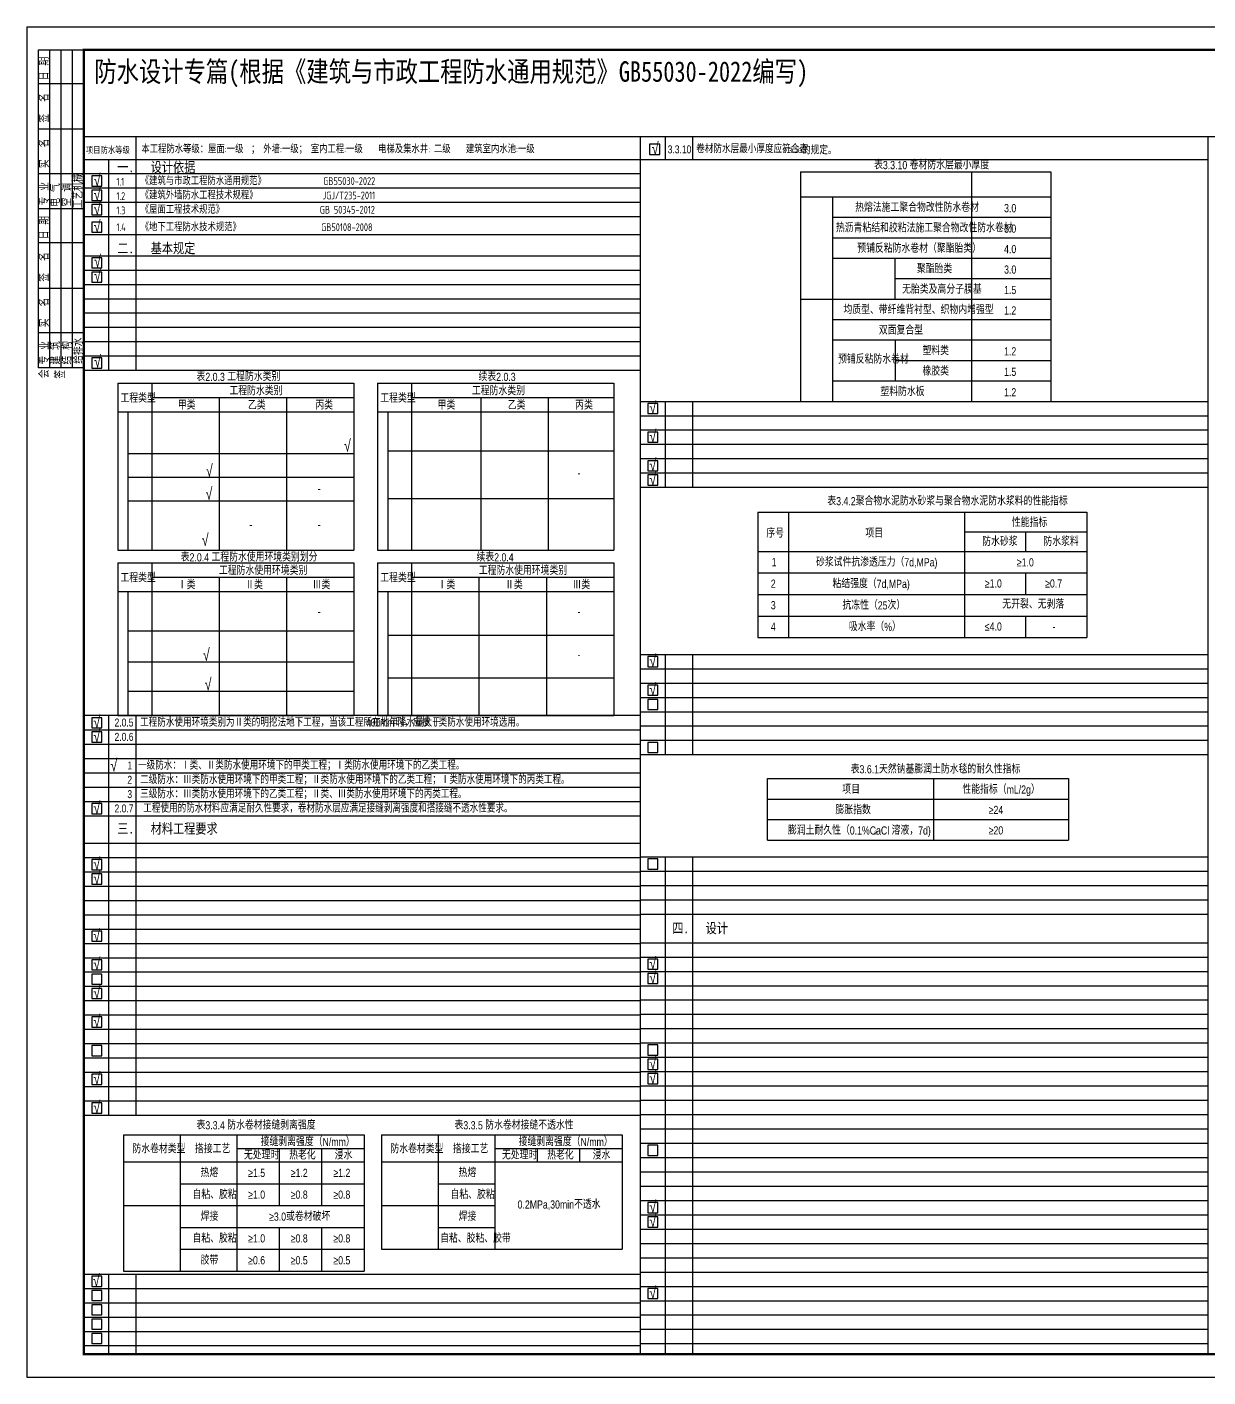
# Model space of a CAD drawing. Extents: x -1041549 to 749950, y -354245 to 17554.
# Drawn here: x -375537 to -323570, y -290508 to -231108 of the extents above; entities that cross this region are included whole.
import ezdxf

# ---------------------------------------------------------------- set-up
doc = ezdxf.new("R2010")
doc.units = 0
doc.header["$LTSCALE"] = 1000
doc.header["$MEASUREMENT"] = 0
doc.linetypes.add('CONTINOUS', pattern=[0])
for name, color, linetype in [('14', 1, 'Continuous'), ('2', 2, 'Continuous'), ('PUB_TAB', 7, 'Continuous'), ('PUB_TEXT', 7, 'Continuous'), ('PUB_TITLE', 4, 'Continuous'), ('text', 7, 'Continuous'), ('辅助线', 8, 'CONTINOUS')]:
    doc.layers.add(name, color=color, linetype=linetype)
doc.styles.add('-黑体', font='simhei.ttf', dxfattribs={"width": 0.8})
doc.styles.add('_HZTXT', font='gs_txt.shx', dxfattribs={"width": 0.8, "bigfont": 'HZTXT.shx'})
doc.styles.add('HZ', font='rs.shx', dxfattribs={"width": 0.8, "bigfont": 'hztxt.shx'})
doc.styles.add('hztxt', font='romand_pkpm', dxfattribs={"bigfont": 'gbcbig'})
doc.styles.add('样式 2', font='gbxwxt.shx', dxfattribs={"width": 0.8, "bigfont": 'HZTXT.shx'})

# ---------------------------------------------------------------- blocks, each defined once
blk = doc.blocks.new('$titleblk$00000206')
at = {"layer": '14', "color": 14}
for p, q in [((-140, 20), (0, 20)), ((-140, 0), (-140, 20)), ((-124.56, 0), (-124.56, 20)), ((-105, 0), (-105, 20)), ((-85, 0), (-85, 20)), ((-70, 0), (-70, 20)), ((-54.56, 0), (-54.56, 20)), ((-35, 0), (-35, 20)), ((-15, 0), (-15, 20)), ((0, 20), (0, 0)), ((-140, 15), (0, 15)), ((-140, 10), (0, 10)), ((-140, 5), (0, 5)), ((-140, 0), (0, 0))]:
    blk.add_line(p, q, dxfattribs=at)
at = {"layer": '14', "color": 14, "style": 'hztxt', "width": 0.85}
for s, p in [('会', (-144.49, 15.3)), ('专 业', (-138.47, 15.2)), ('实  名', (-122.07, 15.34)), ('签  名', (-102.07, 15.34)), ('日 期', (-83.4, 15.38)), ('专 业', (-68.48, 15.28)), ('实  名', (-52.07, 15.34)), ('签  名', (-32.07, 15.34)), ('日 期', (-13.4, 15.38)), ('签', (-144.73, 8.26)), ('建 筑', (-138.53, 10.33)), ('电 气', (-69.06, 10.43)), ('结 构', (-138.49, 5.3)), ('空 调', (-68.88, 5.4)), ('给排水', (-138.16, 0.3)), ('工艺机械', (-69.75, 0.47))]:
    blk.add_text(s, height=4.5, dxfattribs=at).set_placement(p)

msp = doc.modelspace()

# ---------------------------------------------------------------- linework, layer by layer
msp.add_line((-348534.5, -236931.7), (-323570.4, -236931.7))
msp.add_lwpolyline([(-373036.9, -235932.3), (-304441.6, -235932.3), (-304441.6, -289482.3), (-373036.9, -289482.3)], close=True)
at = {"layer": '2'}
for p, q in [((-373036.9, -235932.3), (-304441.6, -235932.3)), ((-370736.9, -246212.1), (-370736.9, -235932.3)), ((-348534.5, -289482.3), (-348534.5, -235932.3)), ((-347434.5, -236931.7), (-347434.5, -235932.3)), ((-346234.5, -236931.7), (-346234.5, -235932.3)), ((-323570.4, -289482.3), (-323570.4, -235932.3)), ((-373036.9, -236931.7), (-348534.5, -236931.7)), ((-371936.9, -246212.1), (-371936.9, -236931.7)), ((-373036.9, -239451.7), (-348534.5, -239451.7)), ((-373036.9, -240232), (-348534.5, -240232)), ((-373036.9, -241172.1), (-348534.5, -241172.1)), ((-347434.5, -251359.9), (-347434.5, -247579.9)), ((-346234.5, -251359.9), (-346234.5, -247579.9)), ((-348534.5, -249469.9), (-323570.4, -249469.9)), ((-347434.5, -263124.3), (-347434.5, -258714.3)), ((-346234.5, -263124.3), (-346234.5, -258714.3)), ((-371936.9, -278988.2), (-371936.9, -261408.2)), ((-370736.9, -278988.2), (-370736.9, -261408.2)), ((-373036.9, -265818.2), (-348534.5, -265818.2)), ((-373036.9, -267018.2), (-348534.5, -267018.2)), ((-347434.5, -289482.3), (-347434.5, -267620.3)), ((-346234.5, -289482.3), (-346234.5, -267620.3)), ((-348534.5, -270140.3), (-323570.4, -270140.3)), ((-348534.5, -271400.3), (-323570.4, -271400.3)), ((-371936.9, -289482.3), (-371936.9, -285979.2)), ((-370736.9, -289482.3), (-370736.9, -285979.2)), ((-373036.9, -289482.3), (-304441.6, -289482.3))]:
    msp.add_line(p, q, dxfattribs=at)
at = {"layer": 'PUB_TAB'}
for p, q in [((-341499.7, -237477.2), (-330493.2, -237477.2)), ((-341499.7, -237477.2), (-341499.7, -247579.9)), ((-333971.4, -237477.2), (-333971.4, -247579.9)), ((-330493.2, -237477.2), (-330493.2, -247579.9)), ((-341499.7, -238579.9), (-330493.2, -238579.9)), ((-340099.7, -238579.9), (-340099.7, -247579.9)), ((-340099.7, -239479.9), (-330493.2, -239479.9)), ((-340099.7, -240379.9), (-330493.2, -240379.9)), ((-340099.7, -241279.9), (-330493.2, -241279.9)), ((-337340.8, -243079.9), (-337340.8, -241279.9)), ((-337340.8, -242179.9), (-330493.2, -242179.9)), ((-341499.7, -243079.9), (-330493.2, -243079.9)), ((-340099.7, -243979.9), (-330493.2, -243979.9)), ((-340099.7, -244879.9), (-330493.2, -244879.9)), ((-337340.8, -244879.9), (-337340.8, -246679.9)), ((-337340.8, -245779.9), (-330493.2, -245779.9)), ((-371547, -246787), (-361151, -246787)), ((-371547, -246787), (-371547, -254124.8)), ((-370049.6, -246787), (-370049.6, -254124.8)), ((-361151, -246787), (-361151, -254124.8)), ((-360114.1, -246787), (-349718, -246787)), ((-360114.1, -246787), (-360114.1, -254124.8)), ((-358616.6, -246787), (-358616.6, -254124.8)), ((-349718, -246787), (-349718, -254124.8)), ((-340099.7, -246679.9), (-330493.2, -246679.9)), ((-370049.6, -247417), (-361151, -247417)), ((-367083.4, -247417), (-367083.4, -254124.8)), ((-364117.2, -247417), (-364117.2, -254124.8)), ((-358616.6, -247417), (-349718, -247417)), ((-355569.8, -247417), (-355569.8, -254124.8)), ((-352602.4, -247417), (-352602.4, -254124.8)), ((-341499.7, -247579.9), (-330493.2, -247579.9)), ((-371547, -248047), (-361151, -248047)), ((-371097, -248047), (-371097, -254124.8)), ((-360114.1, -248047), (-349718, -248047)), ((-359664.1, -248047), (-359664.1, -254124.8)), ((-371097, -249881), (-361151, -249881)), ((-359664.1, -249761.2), (-349718, -249761.2)), ((-371097, -250922.4), (-361151, -250922.4)), ((-371097, -251963.8), (-361151, -251963.8)), ((-359664.1, -251861.2), (-349718, -251861.2)), ((-343375.9, -252457.1), (-328905.4, -252457.1)), ((-343375.9, -252457.1), (-343375.9, -257971.7)), ((-342027.4, -252457.1), (-342027.4, -257971.7)), ((-334289.7, -252457.1), (-334289.7, -257971.7)), ((-328905.4, -252457.1), (-328905.4, -257971.7)), ((-334289.7, -253320.1), (-328905.4, -253320.1)), ((-331597.5, -253320.1), (-331597.5, -254183.1)), ((-371547, -254124.8), (-361151, -254124.8)), ((-360114.1, -254124.8), (-349718, -254124.8)), ((-343375.9, -254183.1), (-328905.4, -254183.1)), ((-371547, -254692), (-361151, -254692)), ((-371547, -254692), (-371547, -261408.2)), ((-370049.6, -254692), (-370049.6, -261408.2)), ((-361151, -254692), (-361151, -261408.2)), ((-360114.1, -254692), (-349718, -254692)), ((-360114.1, -254692), (-360114.1, -261408.2)), ((-358616.6, -254692), (-358616.6, -261408.2)), ((-349718, -254692), (-349718, -261408.2)), ((-370049.6, -255322), (-361151, -255322)), ((-367083.4, -255322), (-367083.4, -261408.2)), ((-364117.2, -255322), (-364117.2, -261408.2)), ((-358616.6, -255322), (-349718, -255322)), ((-355650.4, -255322), (-355650.4, -261408.2)), ((-352684.2, -255322), (-352684.2, -261408.2)), ((-343375.9, -255130.2), (-328905.4, -255130.2)), ((-331597.5, -255130.2), (-331597.5, -256077.4)), ((-371547, -255952), (-361151, -255952)), ((-371097, -255952), (-371097, -261408.2)), ((-360114.1, -255952), (-349718, -255952)), ((-359664.1, -255952), (-359664.1, -261408.2)), ((-343375.9, -256077.4), (-328905.4, -256077.4)), ((-343375.9, -257024.5), (-328905.4, -257024.5)), ((-331597.5, -257024.5), (-331597.5, -257971.7)), ((-371097, -257672.2), (-361151, -257672.2)), ((-359664.1, -257871.8), (-349718, -257871.8)), ((-343375.9, -257971.7), (-328905.4, -257971.7)), ((-371097, -259039.1), (-361151, -259039.1)), ((-359664.1, -259746.9), (-349718, -259746.9)), ((-371097, -260338.9), (-361151, -260338.9)), ((-371547, -261408.2), (-361151, -261408.2)), ((-360114.1, -261408.2), (-349718, -261408.2)), ((-342948.7, -264181.4), (-329710.2, -264181.4)), ((-342948.7, -266881.4), (-342948.7, -264181.4)), ((-335645.2, -264181.4), (-335645.2, -266881.4)), ((-329710.2, -264181.4), (-329710.2, -266881.4)), ((-342948.7, -265081.4), (-329710.2, -265081.4)), ((-342948.7, -265981.4), (-329710.2, -265981.4)), ((-342948.7, -266881.4), (-329710.2, -266881.4)), ((-371293.6, -279858.9), (-360698, -279858.9)), ((-371293.6, -279858.9), (-371293.6, -285853.6)), ((-368796, -279858.9), (-368796, -285853.6)), ((-366298.4, -279858.9), (-366298.4, -285853.6)), ((-360698, -279858.9), (-360698, -285853.6)), ((-359941.7, -279858.9), (-349346, -279858.9)), ((-359941.7, -279858.9), (-359941.7, -284890.9)), ((-357444, -279858.9), (-357444, -284890.9)), ((-354946.4, -279858.9), (-354946.4, -284890.9)), ((-349346, -279858.9), (-349346, -284890.9)), ((-366298.4, -280449.6), (-360698, -280449.6)), ((-364446.8, -280449.6), (-364446.8, -282965.6)), ((-362573.8, -280449.6), (-362573.8, -282965.6)), ((-354946.4, -280449.6), (-349346, -280449.6)), ((-353094.8, -280449.6), (-353094.8, -281040.3)), ((-351221.9, -280449.6), (-351221.9, -281040.3)), ((-371293.6, -281040.3), (-360698, -281040.3)), ((-359941.7, -281040.3), (-349346, -281040.3)), ((-368796, -282003), (-360698, -282003)), ((-357444, -282003), (-354946.4, -282003)), ((-371293.6, -282965.6), (-360698, -282965.6)), ((-359941.7, -282965.6), (-354946.4, -282965.6)), ((-368796, -283928.3), (-360698, -283928.3)), ((-364446.8, -283928.3), (-364446.8, -285853.6)), ((-362573.8, -283928.3), (-362573.8, -285853.6)), ((-357444, -283928.3), (-354946.4, -283928.3)), ((-368796, -284890.9), (-360698, -284890.9)), ((-359941.7, -284890.9), (-349346, -284890.9)), ((-371293.6, -285853.6), (-360698, -285853.6))]:
    msp.add_line(p, q, dxfattribs=at)
at = {"layer": 'PUB_TEXT', "elevation": 0}
msp.add_lwpolyline([(-348146.2, -236269.4), (-348146.2, -236719.4), (-347696.2, -236719.4), (-347696.2, -236269.4)], close=True, dxfattribs=at)
at = {"layer": 'PUB_TEXT'}
for points in [[(-372686.9, -237663.3), (-372686.9, -238113.3), (-372236.9, -238113.3), (-372236.9, -237663.3)], [(-372686.9, -238293.3), (-372686.9, -238743.3), (-372236.9, -238743.3), (-372236.9, -238293.3)], [(-372686.9, -238923.3), (-372686.9, -239373.3), (-372236.9, -239373.3), (-372236.9, -238923.3)], [(-372686.9, -239692), (-372686.9, -240142), (-372236.9, -240142), (-372236.9, -239692)], [(-372686.9, -241262.1), (-372686.9, -241712.1), (-372236.9, -241712.1), (-372236.9, -241262.1)], [(-372686.9, -241892.1), (-372686.9, -242342.1), (-372236.9, -242342.1), (-372236.9, -241892.1)], [(-372686.9, -245672.1), (-372686.9, -246122.1), (-372236.9, -246122.1), (-372236.9, -245672.1)], [(-348223.7, -247669.9), (-348223.7, -248119.9), (-347773.7, -248119.9), (-347773.7, -247669.9)], [(-348223.7, -248929.9), (-348223.7, -249379.9), (-347773.7, -249379.9), (-347773.7, -248929.9)], [(-348223.7, -250189.9), (-348223.7, -250639.9), (-347773.7, -250639.9), (-347773.7, -250189.9)], [(-348223.7, -250819.9), (-348223.7, -251269.9), (-347773.7, -251269.9), (-347773.7, -250819.9)], [(-348223.7, -258804.3), (-348223.7, -259254.3), (-347773.7, -259254.3), (-347773.7, -258804.3)], [(-348223.7, -260064.3), (-348223.7, -260514.3), (-347773.7, -260514.3), (-347773.7, -260064.3)], [(-348223.7, -260694.3), (-348223.7, -261144.3), (-347773.7, -261144.3), (-347773.7, -260694.3)], [(-372686.9, -261498.2), (-372686.9, -261948.2), (-372236.9, -261948.2), (-372236.9, -261498.2)], [(-372686.9, -262128.2), (-372686.9, -262578.2), (-372236.9, -262578.2), (-372236.9, -262128.2)], [(-348223.7, -262584.3), (-348223.7, -263034.3), (-347773.7, -263034.3), (-347773.7, -262584.3)], [(-372686.9, -265278.2), (-372686.9, -265728.2), (-372236.9, -265728.2), (-372236.9, -265278.2)], [(-372686.9, -267738.2), (-372686.9, -268188.2), (-372236.9, -268188.2), (-372236.9, -267738.2)], [(-348223.7, -267710.3), (-348223.7, -268160.3), (-347773.7, -268160.3), (-347773.7, -267710.3)], [(-372686.9, -268368.2), (-372686.9, -268818.2), (-372236.9, -268818.2), (-372236.9, -268368.2)], [(-372686.9, -270888.2), (-372686.9, -271338.2), (-372236.9, -271338.2), (-372236.9, -270888.2)], [(-372686.9, -272148.2), (-372686.9, -272598.2), (-372236.9, -272598.2), (-372236.9, -272148.2)], [(-348223.7, -272120.3), (-348223.7, -272570.3), (-347773.7, -272570.3), (-347773.7, -272120.3)], [(-372686.9, -272778.2), (-372686.9, -273228.2), (-372236.9, -273228.2), (-372236.9, -272778.2)], [(-348223.7, -272750.3), (-348223.7, -273200.3), (-347773.7, -273200.3), (-347773.7, -272750.3)], [(-372686.9, -273408.2), (-372686.9, -273858.2), (-372236.9, -273858.2), (-372236.9, -273408.2)], [(-372686.9, -274668.2), (-372686.9, -275118.2), (-372236.9, -275118.2), (-372236.9, -274668.2)], [(-372686.9, -275928.2), (-372686.9, -276378.2), (-372236.9, -276378.2), (-372236.9, -275928.2)], [(-348223.7, -275900.3), (-348223.7, -276350.3), (-347773.7, -276350.3), (-347773.7, -275900.3)], [(-348223.7, -276530.3), (-348223.7, -276980.3), (-347773.7, -276980.3), (-347773.7, -276530.3)], [(-372686.9, -277188.2), (-372686.9, -277638.2), (-372236.9, -277638.2), (-372236.9, -277188.2)], [(-348223.7, -277160.3), (-348223.7, -277610.3), (-347773.7, -277610.3), (-347773.7, -277160.3)], [(-372686.9, -278448.2), (-372686.9, -278898.2), (-372236.9, -278898.2), (-372236.9, -278448.2)], [(-348223.7, -280310.3), (-348223.7, -280760.3), (-347773.7, -280760.3), (-347773.7, -280310.3)], [(-348223.7, -282830.3), (-348223.7, -283280.3), (-347773.7, -283280.3), (-347773.7, -282830.3)], [(-348223.7, -283460.3), (-348223.7, -283910.3), (-347773.7, -283910.3), (-347773.7, -283460.3)], [(-372686.9, -286069.2), (-372686.9, -286519.2), (-372236.9, -286519.2), (-372236.9, -286069.2)], [(-372686.9, -286699.2), (-372686.9, -287149.2), (-372236.9, -287149.2), (-372236.9, -286699.2)], [(-348223.7, -286610.3), (-348223.7, -287060.3), (-347773.7, -287060.3), (-347773.7, -286610.3)], [(-372686.9, -287329.2), (-372686.9, -287779.2), (-372236.9, -287779.2), (-372236.9, -287329.2)], [(-372686.9, -287959.2), (-372686.9, -288409.2), (-372236.9, -288409.2), (-372236.9, -287959.2)], [(-372686.9, -288589.2), (-372686.9, -289039.2), (-372236.9, -289039.2), (-372236.9, -288589.2)]]:
    msp.add_lwpolyline(points, close=True, dxfattribs=at)
at = {"layer": 'PUB_TITLE'}
msp.add_lwpolyline([(-375536.9, -290508.5), (-291436.9, -290508.5), (-291436.9, -231108.5), (-375536.9, -231108.5)], close=True, dxfattribs=at)
at = {"layer": 'PUB_TITLE', "const_width": 100}
msp.add_lwpolyline([(-373036.9, -289508.5), (-292436.9, -289508.5), (-292436.9, -232108.5), (-373036.9, -232108.5)], close=True, dxfattribs=at)
at = {"layer": '辅助线'}
for p, q in [((-373036.9, -237561.7), (-348534.5, -237561.7)), ((-373036.9, -238191.7), (-348534.5, -238191.7)), ((-373036.9, -238821.7), (-348534.5, -238821.7)), ((-373036.9, -241802.1), (-348534.5, -241802.1)), ((-373036.9, -242432.1), (-348534.5, -242432.1)), ((-373036.9, -243062.1), (-348534.5, -243062.1)), ((-373036.9, -243692.1), (-348534.5, -243692.1)), ((-373036.9, -244322.1), (-348534.5, -244322.1)), ((-373036.9, -244952.1), (-348534.5, -244952.1)), ((-373036.9, -245582.1), (-348534.5, -245582.1)), ((-373036.9, -246212.1), (-348534.5, -246212.1)), ((-348534.5, -247579.9), (-323570.4, -247579.9)), ((-348534.5, -248209.9), (-323570.4, -248209.9)), ((-348534.5, -248839.9), (-323570.4, -248839.9)), ((-348534.5, -249469.9), (-324032.1, -249469.9)), ((-348534.5, -250099.9), (-323570.4, -250099.9)), ((-348534.5, -250729.9), (-323570.4, -250729.9)), ((-348534.5, -251359.9), (-323570.4, -251359.9)), ((-348534.5, -258714.3), (-323570.4, -258714.3)), ((-348534.5, -259344.3), (-323570.4, -259344.3)), ((-348534.5, -259974.3), (-323570.4, -259974.3)), ((-348534.5, -260604.3), (-323570.4, -260604.3)), ((-348534.5, -261234.3), (-323570.4, -261234.3)), ((-348534.5, -261408.2), (-373036.9, -261408.2)), ((-348534.5, -261864.3), (-323570.4, -261864.3)), ((-373036.9, -262038.2), (-348534.5, -262038.2)), ((-348534.5, -262494.3), (-323570.4, -262494.3)), ((-373036.9, -262668.2), (-348534.5, -262668.2)), ((-348534.5, -263124.3), (-323570.4, -263124.3)), ((-373036.9, -263298.2), (-348534.5, -263298.2)), ((-373036.9, -263928.2), (-348534.5, -263928.2)), ((-373036.9, -264558.2), (-348534.5, -264558.2)), ((-373036.9, -264558.2), (-348534.5, -264558.2)), ((-373036.9, -265188.2), (-348534.5, -265188.2)), ((-373036.9, -267648.2), (-348534.5, -267648.2)), ((-348534.5, -267620.3), (-323570.4, -267620.3)), ((-373036.9, -268278.2), (-348534.5, -268278.2)), ((-348534.5, -268250.3), (-323570.4, -268250.3)), ((-373036.9, -268908.2), (-348534.5, -268908.2)), ((-348534.5, -268880.3), (-323570.4, -268880.3)), ((-373036.9, -269538.2), (-348534.5, -269538.2)), ((-348534.5, -269510.3), (-323570.4, -269510.3)), ((-373036.9, -270168.2), (-348534.5, -270168.2)), ((-373036.9, -270798.2), (-348534.5, -270798.2)), ((-373036.9, -271428.2), (-348534.5, -271428.2)), ((-348534.5, -272030.3), (-323570.4, -272030.3)), ((-373036.9, -272058.2), (-348534.5, -272058.2)), ((-373036.9, -272688.2), (-348534.5, -272688.2)), ((-348534.5, -272660.3), (-323570.4, -272660.3)), ((-373036.9, -273318.2), (-348534.5, -273318.2)), ((-348534.5, -273290.3), (-323570.4, -273290.3)), ((-373036.9, -273948.2), (-348534.5, -273948.2)), ((-348534.5, -273920.3), (-323570.4, -273920.3)), ((-373036.9, -274578.2), (-348534.5, -274578.2)), ((-348534.5, -274550.3), (-323570.4, -274550.3)), ((-373036.9, -275208.2), (-348534.5, -275208.2)), ((-348534.5, -275180.3), (-323570.4, -275180.3)), ((-373036.9, -275838.2), (-348534.5, -275838.2)), ((-348534.5, -275810.3), (-323570.4, -275810.3)), ((-373036.9, -276468.2), (-348534.5, -276468.2)), ((-348534.5, -276440.3), (-323570.4, -276440.3)), ((-373036.9, -277098.2), (-348534.5, -277098.2)), ((-348534.5, -277070.3), (-323570.4, -277070.3)), ((-373036.9, -277728.2), (-348534.5, -277728.2)), ((-348534.5, -277700.3), (-323570.4, -277700.3)), ((-373036.9, -278358.2), (-348534.5, -278358.2)), ((-348534.5, -278330.3), (-323570.4, -278330.3)), ((-373036.9, -278988.2), (-348534.5, -278988.2)), ((-348534.5, -278960.3), (-323570.4, -278960.3)), ((-348534.5, -279590.3), (-323570.4, -279590.3)), ((-348534.5, -280220.3), (-323570.4, -280220.3)), ((-348534.5, -280850.3), (-323570.4, -280850.3)), ((-348534.5, -281480.3), (-323570.4, -281480.3)), ((-348534.5, -282110.3), (-323570.4, -282110.3)), ((-348534.5, -282740.3), (-323570.4, -282740.3)), ((-348534.5, -283370.3), (-323570.4, -283370.3)), ((-348534.5, -284000.3), (-323570.4, -284000.3)), ((-348534.5, -284630.3), (-323570.4, -284630.3)), ((-348534.5, -285260.3), (-323570.4, -285260.3)), ((-373036.9, -285979.2), (-348534.5, -285979.2)), ((-348534.5, -285890.3), (-323570.4, -285890.3)), ((-373036.9, -286609.2), (-348534.5, -286609.2)), ((-348534.5, -286520.3), (-323570.4, -286520.3)), ((-373036.9, -287239.2), (-348534.5, -287239.2)), ((-348534.5, -287150.3), (-323570.4, -287150.3)), ((-373036.9, -287869.2), (-348534.5, -287869.2)), ((-348534.5, -287780.3), (-323570.4, -287780.3)), ((-373036.9, -288499.2), (-348534.5, -288499.2)), ((-348534.5, -288410.3), (-323570.4, -288410.3)), ((-373036.9, -289129.2), (-348534.5, -289129.2)), ((-348534.5, -289040.3), (-323570.4, -289040.3))]:
    msp.add_line(p, q, dxfattribs=at)

# ---------------------------------------------------------------- block references
at = {"layer": 'PUB_TITLE', "xscale": 100.0000000000007, "yscale": 100.0000000000007, "zscale": 100.0000000000007, "rotation": 90}
msp.add_blockref('$titleblk$00000206', (-373036.9, -232108.5), dxfattribs=at)

# ---------------------------------------------------------------- texts
at = {"style": '样式 2', "width": 0.8}
for s, p in [('本工程防水等级：屋面:一级  ； 外墙:一级； 室内工程:一级    电梯及集水井: 二级    建筑室内水池:一级', (-370505.1, -236655.8)), ('1.1', (-371602.4, -238087.6)), ('《建筑与市政工程防水通用规范》               GB55030-2022', (-370533.2, -238059.6)), ('1.2', (-371602.4, -238717.6)), ('《建筑外墙防水工程技术规程》                 JGJ/T235-2011', (-370533.2, -238689.6)), ('1.3', (-371602.4, -239347.6)), ('《屋面工程技术规范》                         GB 50345-2012', (-370533.2, -239319.6)), ('1.4', (-371602.4, -240087.5)), ('《地下工程防水技术规范》                     GB50108-2008', (-370533.2, -240087.5))]:
    msp.add_text(s, height=340, dxfattribs=at).set_placement(p)
at = {"layer": 'PUB_TEXT', "width": 0.8}
for s, height, style, p in [('√', 520.3, 'HZ', (-348042.7, -236726, 0)), ('3.3.10 ', 350, '_HZTXT', (-347345.7, -236667.4)), ('卷材防水层最小厚度应符合表', 350, '_HZTXT', (-346089.2, -236653.6)), ('的规定。', 350, '_HZTXT', (-341430.8, -236708.4, 0)), ('3.3.10', 227.5, '_HZTXT', (-342289, -236653.6, 0)), ('√', 520.3, 'HZ', (-372597.1, -238119.8)), ('√', 520.3, 'HZ', (-372597.1, -238749.8)), ('√', 520.3, 'HZ', (-372597.1, -239379.8)), ('√', 520.3, 'HZ', (-372597.1, -240148.5)), ('√', 520.3, 'HZ', (-372580.8, -241679.9)), ('√', 520.3, 'HZ', (-372580.8, -242309.9)), ('√', 520.3, 'HZ', (-372580.8, -246089.9)), ('√', 520.3, 'HZ', (-348146.7, -248126.5)), ('√', 520.3, 'HZ', (-348146.7, -249386.5)), ('√', 520.3, 'HZ', (-361585.1, -249792.8)), ('√', 520.3, 'HZ', (-348146.7, -250646.5)), ('√', 520.3, 'HZ', (-367661.6, -250894.5)), ('√', 520.3, 'HZ', (-348146.7, -251276.5)), ('√', 520.3, 'HZ', (-367677.4, -251908.4)), ('√', 520.3, 'HZ', (-367845, -253940.2)), ('√', 520.3, 'HZ', (-367794.4, -258993.9)), ('√', 520.3, 'HZ', (-348146.7, -259260.8)), ('√', 520.3, 'HZ', (-367715.8, -260293.2)), ('√', 520.3, 'HZ', (-348146.7, -260520.8)), ('√', 520.3, 'HZ', (-372611.6, -261954.7)), ('2.0.5', 350, '_HZTXT', (-371684.6, -261887.4)), ('工程防水使用环境类别为Ⅱ类的明挖法地下工程，当该工程所在地年降水量大于', 350, '_HZTXT', (-370561.3, -261887.4)), ('400mm', 350, '_HZTXT', (-360622.4, -261887.4)), ('时，应按Ⅰ类防水使用环境选用。', 350, '_HZTXT', (-359315.8, -261887.4)), ('√', 520.3, 'HZ', (-372611.6, -262584.7)), ('2.0.6', 350, '_HZTXT', (-371684.6, -262517.4)), ('√', 520.3, 'HZ', (-371862.4, -263861.7)), ('1', 350, '_HZTXT', (-371120.2, -263777.4)), ('一级防水：Ⅰ类、Ⅱ类防水使用环境下的甲类工程；Ⅰ类防水使用环境下的乙类工程。', 350, '_HZTXT', (-370651.4, -263777.4)), ('2', 350, '_HZTXT', (-371120.2, -264407.4)), ('二级防水：Ⅲ类防水使用环境下的甲类工程；Ⅱ类防水使用环境下的乙类工程；Ⅰ类防水使用环境下的丙类工程。', 350, '_HZTXT', (-370558, -264407.4)), ('3', 350, '_HZTXT', (-371120.2, -265037.4)), ('三级防水：Ⅲ类防水使用环境下的乙类工程；Ⅱ类、Ⅲ类防水使用环境下的丙类工程。', 350, '_HZTXT', (-370558, -265037.4)), ('√', 520.3, 'HZ', (-372610.8, -265734.7)), ('2.0.7', 350, '_HZTXT', (-371684.6, -265667.4)), ('工程使用的防水材料应满足耐久性要求，卷材防水层应满足接缝剥离强度和搭接缝不透水性要求。', 350, '_HZTXT', (-370422.4, -265667.4)), ('√', 520.3, 'HZ', (-372610.5, -268194.7)), ('√', 520.3, 'HZ', (-372610.5, -268824.7)), ('√', 520.3, 'HZ', (-372615.5, -271344.7)), ('√', 520.3, 'HZ', (-372610.5, -272604.7)), ('√', 520.3, 'HZ', (-348146.7, -272576.9)), ('√', 520.3, 'HZ', (-348146.7, -273206.9)), ('√', 520.3, 'HZ', (-372610.5, -273864.7)), ('√', 520.3, 'HZ', (-372610.5, -275124.7)), ('√', 520.3, 'HZ', (-348146.7, -276986.9)), ('√', 520.3, 'HZ', (-372610.5, -277644.7)), ('√', 520.3, 'HZ', (-348146.7, -277616.9)), ('√', 520.3, 'HZ', (-372610.5, -278904.7)), ('√', 520.3, 'HZ', (-348146.7, -283286.9)), ('√', 520.3, 'HZ', (-348146.7, -283916.9)), ('√', 520.3, 'HZ', (-372633.3, -286525.8)), ('√', 520.3, 'HZ', (-348146.7, -287066.9))]:
    msp.add_text(s, height=height, dxfattribs=dict(at, style=style)).set_placement(p)
at = {"layer": 'PUB_TITLE', "style": '-黑体', "width": 0.8}
msp.add_text('防水设计专篇(根据《建筑与市政工程防水通用规范》GB55030-2022编写)', height=900, dxfattribs=at).set_placement((-372574.2, -233517.7))
at = {"layer": 'text', "width": 0.8}
for s, height, style, p in [('项目防水等级', 288, '-黑体', (-372944.5, -236658.6)), ('一.   设计依据', 450, '-黑体', (-371564.3, -237495.4)), ('表3.3.10 卷材防水层最小厚度', 360, '_HZTXT', (-338264, -237364.9)), ('热熔法施工聚合物改性防水卷材', 360, '_HZTXT', (-339095.1, -239236.2)), ('3.0', 360, '_HZTXT', (-332543.5, -239260.3)), ('热沥青粘结和胶粘法施工聚合物改性防水卷材', 360, '_HZTXT', (-339943.2, -240136.2)), ('3.0', 360, '_HZTXT', (-332543.5, -240160.3)), ('二.   基本规定', 450, '-黑体', (-371564.3, -241065.6)), ('预铺反粘防水卷材（聚酯胎类）', 360, '_HZTXT', (-339001.6, -241036.2)), ('4.0', 360, '_HZTXT', (-332543.5, -241060.3)), ('聚酯胎类', 360, '_HZTXT', (-336381.1, -241936.2)), ('3.0', 360, '_HZTXT', (-332543.5, -241960.3)), ('无胎类及高分子膜基', 360, '_HZTXT', (-337028.4, -242836.2)), ('1.5', 360, '_HZTXT', (-332543.5, -242860.3)), ('均质型、带纤维背衬型、织物内增强型', 360, '_HZTXT', (-339611.7, -243736.2)), ('1.2', 360, '_HZTXT', (-332543.5, -243760.3)), ('双面复合型', 360, '_HZTXT', (-338053.8, -244636.2)), ('塑料类', 360, '_HZTXT', (-336133.2, -245539.5)), ('1.2', 360, '_HZTXT', (-332543.5, -245560.3)), ('预铺反粘防水卷材', 360, '_HZTXT', (-339848.6, -245912.6)), ('表2.0.3 工程防水类别', 360, '_HZTXT', (-368077.1, -246683.7)), ('续表2.0.3', 360, '_HZTXT', (-355669.3, -246683.7)), ('橡胶类', 360, '_HZTXT', (-336133.2, -246439.5)), ('1.5', 360, '_HZTXT', (-332543.5, -246460.3)), ('工程防水类别', 360, '_HZTXT', (-366629.5, -247305.1)), ('工程防水类别', 360, '_HZTXT', (-355959.4, -247305.1)), ('塑料防水板', 360, '_HZTXT', (-337985.3, -247339.5)), ('1.2', 360, '_HZTXT', (-332543.5, -247360.3)), ('工程类型', 360, '_HZTXT', (-371425.2, -247628.5)), ('甲类', 360, '_HZTXT', (-368899.9, -247935.1)), ('乙类', 360, '_HZTXT', (-365813.2, -247935.1)), ('丙类', 360, '_HZTXT', (-362847, -247935.1)), ('工程类型', 360, '_HZTXT', (-359992.3, -247628.5)), ('甲类', 360, '_HZTXT', (-357467, -247935.1)), ('乙类', 360, '_HZTXT', (-354380.2, -247935.1)), ('丙类', 360, '_HZTXT', (-351414, -247935.1)), ('-', 360, '_HZTXT', (-351311.6, -250913.3)), ('-', 360, '_HZTXT', (-362744.5, -251601.3)), ('表3.4.2聚合物水泥防水砂浆与聚合物水泥防水浆料的性能指标', 360, '_HZTXT', (-340318.2, -252152.4)), ('-', 360, '_HZTXT', (-365753.4, -253185.2)), ('-', 360, '_HZTXT', (-362744.5, -253185.2)), ('性能指标', 360, '_HZTXT', (-332197, -253098.7)), ('序号', 360, '_HZTXT', (-343001.3, -253569.1)), ('项目', 360, '_HZTXT', (-338645, -253569.1)), ('防水砂浆', 360, '_HZTXT', (-333504.5, -253936)), ('防水浆料', 360, '_HZTXT', (-330812.3, -253936)), ('表2.0.4 工程防水使用环境类别划分', 360, '_HZTXT', (-368771.7, -254623.6)), ('续表2.0.4', 360, '_HZTXT', (-355756.9, -254623.6)), ('工程防水使用环境类别', 360, '_HZTXT', (-367090.3, -255210.1)), ('工程防水使用环境类别', 360, '_HZTXT', (-355657.3, -255210.1)), ('1', 360, '_HZTXT', (-342769.2, -254834.8)), ('砂浆试件抗渗透压力（7d,MPa)', 360, '_HZTXT', (-340819.7, -254842.6)), ('≥1.0', 360, '_HZTXT', (-331981, -254843.9)), ('工程类型', 360, '_HZTXT', (-371425.2, -255533.5)), ('工程类型', 360, '_HZTXT', (-359992.3, -255533.5)), ('2', 360, '_HZTXT', (-342805.8, -255782)), ('粘结强度（7d,MPa)', 360, '_HZTXT', (-340092.5, -255789.8)), ('≥1.0', 360, '_HZTXT', (-333388.2, -255773.1)), ('≥0.7', 360, '_HZTXT', (-330735.8, -255773.1)), ('Ⅰ类', 360, '_HZTXT', (-368899.9, -255840.1)), ('Ⅱ类', 360, '_HZTXT', (-365933.7, -255840.1)), ('Ⅲ类', 360, '_HZTXT', (-362967.6, -255840.1)), ('Ⅰ类', 360, '_HZTXT', (-357467, -255840.1)), ('Ⅱ类', 360, '_HZTXT', (-354500.8, -255840.1)), ('Ⅲ类', 360, '_HZTXT', (-351534.6, -255840.1)), ('3', 360, '_HZTXT', (-342805.8, -256729.1)), ('抗冻性（25次）', 360, '_HZTXT', (-339655.7, -256736.9)), ('无开裂、无剥落', 360, '_HZTXT', (-332619.8, -256693.3)), ('-', 360, '_HZTXT', (-362744.5, -257006.8)), ('-', 360, '_HZTXT', (-351311.6, -257006.8)), ('4', 360, '_HZTXT', (-342805.8, -257676.3)), ('吸水率（%%%）', 360, '_HZTXT', (-339372.9, -257684.1)), ('≤4.0', 360, '_HZTXT', (-333388.2, -257667.4)), ('-', 360, '_HZTXT', (-330407.7, -257663.9)), ('-', 360, '_HZTXT', (-351311.6, -258893.1)), ('表3.6.1天然钠基膨润土防水毯的耐久性指标', 360, '_HZTXT', (-339292.4, -263949.7)), ('项目', 360, '_HZTXT', (-339662.6, -264841)), ('性能指标（mL/2g）', 360, '_HZTXT', (-334376.6, -264841)), ('膨胀指数', 360, '_HZTXT', (-339961.5, -265741)), ('≥24', 360, '_HZTXT', (-333221.9, -265738.2)), ('三.   材料工程要求', 450, '-黑体', (-371564.3, -266601.1)), ('膨润土耐久性（0.1%%%CaCl 溶液，7d)', 360, '_HZTXT', (-342053.4, -266641)), ('2', 180, '_HZTXT', (-338257, -266645.8)), ('≥20', 360, '_HZTXT', (-333221.9, -266638.2)), ('四.   设计', 450, '-黑体', (-347145.6, -270983.2)), ('表3.3.4 防水卷材接缝剥离强度', 360, '_HZTXT', (-368077.1, -279613.2)), ('表3.3.5 防水卷材接缝不透水性', 360, '_HZTXT', (-356725.1, -279613.2)), ('防水卷材类型', 360, '_HZTXT', (-370898.4, -280657.1)), ('搭接工艺', 360, '_HZTXT', (-368145.1, -280657.1)), ('接缝剥离强度（N/mm）', 360, '_HZTXT', (-365254.9, -280345.7)), ('防水卷材类型', 360, '_HZTXT', (-359546.5, -280657.1)), ('搭接工艺', 360, '_HZTXT', (-356793.1, -280657.1)), ('接缝剥离强度（N/mm）', 360, '_HZTXT', (-353903, -280345.7)), ('无处理时', 360, '_HZTXT', (-365989.6, -280931.8)), ('热老化', 360, '_HZTXT', (-364001.5, -280931.8)), ('浸水', 360, '_HZTXT', (-361996.4, -280931.8)), ('无处理时', 360, '_HZTXT', (-354637.6, -280931.8)), ('热老化', 360, '_HZTXT', (-352649.5, -280931.8)), ('浸水', 360, '_HZTXT', (-350644.4, -280931.8)), ('热熔', 360, '_HZTXT', (-367898.1, -281706.2)), ('≥1.5', 360, '_HZTXT', (-365805.2, -281706.2)), ('≥1.2', 360, '_HZTXT', (-363932.2, -281706.2)), ('≥1.2', 360, '_HZTXT', (-362056.3, -281706.2)), ('热熔', 360, '_HZTXT', (-356546.2, -281706.2)), ('自粘、胶粘', 360, '_HZTXT', (-368254.2, -282668.8)), ('≥1.0', 360, '_HZTXT', (-365805.2, -282663.8)), ('≥0.8', 360, '_HZTXT', (-363932.2, -282663.8)), ('≥0.8', 360, '_HZTXT', (-362056.3, -282663.8)), ('自粘、胶粘', 360, '_HZTXT', (-356902.3, -282668.8)), ('0.2MPa,30min不透水', 360, '_HZTXT', (-353948.9, -283099)), ('焊接', 360, '_HZTXT', (-367898.1, -283631.5)), ('≥3.0或卷材破坏', 360, '_HZTXT', (-364884.4, -283631.5)), ('焊接', 360, '_HZTXT', (-356546.2, -283631.5)), ('自粘、胶粘', 360, '_HZTXT', (-368254.2, -284594.1)), ('≥1.0', 360, '_HZTXT', (-365805.2, -284589.1)), ('≥0.8', 360, '_HZTXT', (-363932.2, -284589.1)), ('≥0.8', 360, '_HZTXT', (-362056.3, -284589.1)), ('自粘、胶粘、胶带', 360, '_HZTXT', (-357359.5, -284594.1)), ('胶带', 360, '_HZTXT', (-367898.1, -285556.7)), ('≥0.6', 360, '_HZTXT', (-365805.2, -285551.8)), ('≥0.5', 360, '_HZTXT', (-363932.2, -285551.8)), ('≥0.5', 360, '_HZTXT', (-362056.3, -285551.8))]:
    msp.add_text(s, height=height, dxfattribs=dict(at, style=style)).set_placement(p)

doc.saveas('drawing.dxf')
